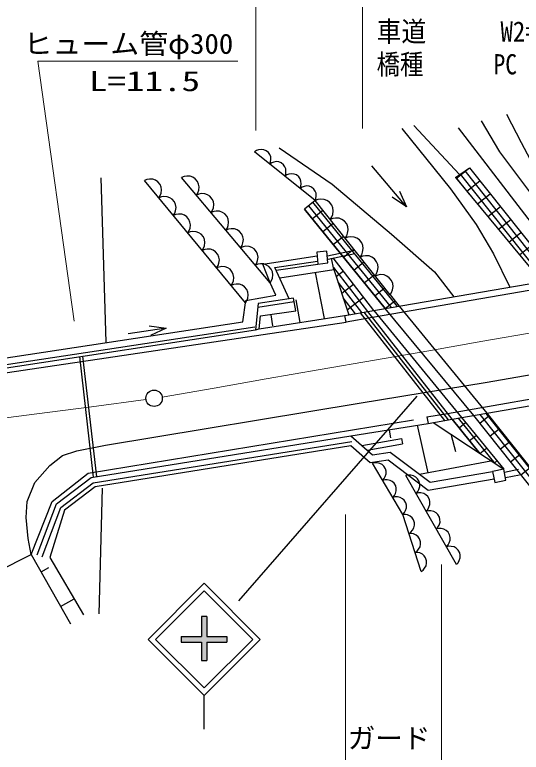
# Model space of a CAD drawing. Units: millimetres, scale not verified. Extents: x 40000 to 680000, y 20000 to 380000.
# Drawn here: x 159735 to 205730, y 242533 to 309488 of the extents above; entities that cross this region are included whole.
import ezdxf
from ezdxf.enums import TextEntityAlignment as Align

# ---------------------------------------------------------------- set-up
doc = ezdxf.new("R2010")
doc.units = ezdxf.units.MM
doc.header["$LTSCALE"] = 1000
doc.linetypes.add('CHAIN', pattern=[18.5, 12, -1.5, 3.5, -1.5])
for name, color, linetype, lineweight in [('M-BGD', 7, 'Continuous', 25), ('M-BMK', 2, 'CHAIN', 13), ('M-BMK-SRVR', 3, 'Continuous', 25), ('M-STR-HTXT', 7, 'Continuous', 13), ('M-STR-STR1', 1, 'Continuous', 25), ('M-STR-STRC', 7, 'Continuous', 25)]:
    doc.layers.add(name, color=color, linetype=linetype, lineweight=lineweight)
doc.styles.add('ＭＳ ゴシック', font='')
doc.styles.get('ＭＳ ゴシック').set_extended_font_data('MS Gothic')

msp = doc.modelspace()

# ---------------------------------------------------------------- hatches: boundary and pattern name
at = {"layer": 'M-BGD'}
h = msp.add_hatch(dxfattribs=at)
h.set_pattern_fill('USER', color=256, style=0, pattern_type=2)
h.set_pattern_definition([(308.466, (201039, 295592), (391.489, 311.025), []), (38.466, (201039, 295592), (-1866.15, 2348.9), []), (38.466, (201581, 294106), (-1866.15, 2348.9), [])])
h.paths.add_polyline_path([(201039, 295592), (209041, 285519), (207567, 285264), (199772, 294721)])
h = msp.add_hatch(dxfattribs=at)
h.set_pattern_fill('USER', color=256, style=0, pattern_type=2)
h.set_pattern_definition([(129.1177, (193371, 282810), (-387.926, -315.457), []), (219.118, (193371, 282810), (1892.74, -2327.56), []), (219.118, (192812, 284289), (1892.74, -2327.56), [])])
h.paths.add_polyline_path([(193371, 282810), (186034, 291832), (187015, 292622), (193814, 284057), (194638, 283029)])
h = msp.add_hatch(dxfattribs=at)
h.set_pattern_fill('USER', color=256, style=0, pattern_type=2)
h.set_pattern_definition([(307.7275, (188659, 287412), (395.465, 305.953), []), (37.73, (188659, 287412), (-1835.7, 2372.8), []), (37.73, (189181, 285919), (-1835.7, 2372.8), [])])
h.paths.add_polyline_path([(188659, 287412), (192355, 282634), (190085, 282242), (188712, 286361)])
h = msp.add_hatch(dxfattribs=at)
h.set_pattern_fill('USER', color=256, style=0, pattern_type=2)
h.set_pattern_definition([(128.504, (209435, 263028), (-391.282, -311.284), []), (218.504, (209435, 263028), (1867.7, -2347.7), []), (218.504, (208893, 264513), (1867.7, -2347.7), [])])
h.paths.add_polyline_path([(209435, 263028), (201421, 273102), (202608, 273309), (210337, 263590)])
h = msp.add_hatch(dxfattribs=at)
h.set_pattern_fill('USER', color=256, style=0, pattern_type=2)
h.set_pattern_definition([(128.862, (201974, 269653), (-389.33, -313.72), []), (218.86, (201974, 269653), (1882.3, -2336), []), (218.86, (201422, 271135), (1882.3, -2336), [])])
h.paths.add_polyline_path([(201974, 269653), (199468, 272763), (200311, 272909), (204134, 268226)])
at = {"layer": 'M-STR-STRC'}
msp.add_hatch(color=256, dxfattribs=at).paths.add_polyline_path([(176680, 254850), (176680, 253031), (174860, 253031), (174860, 252531), (176680, 252531), (176680, 250862), (177180, 250862), (177180, 252531), (179000, 252531), (179000, 253031), (177180, 253031), (177180, 254850)])

# ---------------------------------------------------------------- linework, layer by layer
at = {"layer": 'M-BGD'}
for p, q in [((195972, 299432), (200128, 294998)), ((203771, 297056), (202108, 299867)), ((194890, 299158), (199305, 293698)), ((200010, 299234), (208561, 288070)), ((183738, 297415), (188559, 294104)), ((187015, 292622), (181512, 297036)), ((210065, 288664), (203771, 297056)), ((195313, 292062), (192160, 295771)), ((199772, 294721), (201039, 295592)), ((201039, 295592), (209041, 285519)), ((168046, 279765), (167585, 294696)), ((182924, 285146), (174889, 294711)), ((199772, 294721), (207567, 285264)), ((180687, 283321), (171505, 294446)), ((188559, 294104), (193961, 289574)), ((199305, 293698), (201628, 290445)), ((187015, 292622), (186034, 291832)), ((193814, 284057), (187015, 292622)), ((186034, 291832), (193371, 282810)), ((201628, 290445), (203196, 287773)), ((193961, 289574), (197852, 286147)), ((188062, 288022), (187156, 287928)), ((187156, 287928), (187267, 286857)), ((188173, 286951), (188062, 288022)), ((188128, 287606), (190543, 288115)), ((182277, 286853), (187191, 287588)), ((188189, 287313), (190604, 287821)), ((188712, 286361), (188509, 287380)), ((192355, 282634), (188659, 287412)), ((203196, 287773), (204706, 284753)), ((182924, 285146), (182277, 286853)), ((183366, 286529), (187241, 287109)), ((183475, 286290), (187267, 286857)), ((187267, 286857), (188173, 286951)), ((184652, 283702), (183366, 286529)), ((183792, 285592), (188712, 286361)), ((187877, 281897), (187050, 286101)), ((188712, 286361), (190085, 282242)), ((197852, 286147), (199595, 283882)), ((183438, 284016), (182924, 285146)), ((180733, 283539), (183438, 284016)), ((193814, 284057), (194638, 283029)), ((180435, 281603), (180733, 283539)), ((181835, 283262), (181588, 280868)), ((181803, 282954), (185096, 283467)), ((185043, 283763), (181835, 283262)), ((185249, 282615), (185043, 283763)), ((185650, 281549), (185290, 283593)), ((182041, 282144), (185249, 282615)), ((192355, 282634), (200311, 272909)), ((201421, 273102), (193371, 282810)), ((194638, 283029), (202608, 273309)), ((181924, 280967), (190085, 282242)), ((181924, 280967), (182041, 282144)), ((183178, 281250), (183024, 282249)), ((189827, 281589), (189724, 282187)), ((192211, 282001), (189827, 281589)), ((190085, 282242), (191790, 282537)), ((198796, 272646), (191118, 282421)), ((199132, 272705), (191454, 282479)), ((157456, 278120), (180435, 281603)), ((158234, 276874), (189827, 281589)), ((157318, 277189), (181588, 280868)), ((157364, 277499), (181543, 281164)), ((173498, 281019), (170041, 280520)), ((181588, 280868), (181924, 280967)), ((202625, 276142), (225340, 280070)), ((166877, 267499), (165633, 278447)), ((167175, 267533), (165931, 278480)), ((191008, 274232), (202625, 276142)), ((167983, 270412), (191008, 274232)), ((197161, 272971), (199047, 273299)), ((202608, 273309), (210337, 263590)), ((166391, 267864), (195945, 272719)), ((197161, 272971), (197264, 272380)), ((197264, 272380), (199468, 272763)), ((199468, 272763), (201974, 269653)), ((200311, 272909), (204134, 268226)), ((209435, 263028), (201421, 273102)), ((190258, 271251), (197264, 272380)), ((196267, 272220), (197254, 267909)), ((197723, 272460), (204134, 268226)), ((166660, 267470), (190258, 271251)), ((190258, 271251), (192234, 269537)), ((193722, 271775), (193853, 271063)), ((199376, 271310), (199768, 269842)), ((166862, 266996), (190337, 270758)), ((191259, 270384), (194856, 271019)), ((191745, 269962), (194943, 270527)), ((194856, 271019), (194943, 270527)), ((164059, 269470), (165367, 269888)), ((165367, 269888), (167983, 270412)), ((190244, 270338), (167025, 266617)), ((192022, 268795), (190244, 270338)), ((162907, 268580), (164059, 269470)), ((192234, 269537), (193831, 269789)), ((193831, 269789), (197445, 267050)), ((161573, 267010), (162907, 268580)), ((193646, 269052), (192022, 268795)), ((194988, 264125), (192222, 268766)), ((197264, 266308), (193646, 269052)), ((196502, 267765), (202958, 269003)), ((163132, 265290), (166391, 267864)), ((197445, 267050), (203126, 268025)), ((204134, 268226), (203126, 268025)), ((203126, 268025), (203326, 267026)), ((204334, 267228), (204134, 268226)), ((204194, 267974), (205479, 268224)), ((163513, 265079), (166660, 267470)), ((199852, 259574), (195256, 267650)), ((203263, 267338), (197264, 266308)), ((203326, 267026), (204334, 267228)), ((204290, 267483), (205575, 267733)), ((160867, 265310), (161573, 267010)), ((163930, 264768), (166862, 266996)), ((167025, 266617), (164263, 264519)), ((167412, 255090), (167700, 266505)), ((160762, 263844), (160867, 265310)), ((161228, 260477), (163132, 265290)), ((161758, 260450), (163513, 265079)), ((162226, 260273), (163930, 264768)), ((164263, 264519), (162908, 260208)), ((160945, 261934), (160762, 263844)), ((196639, 258949), (194988, 264125)), ((161228, 260477), (160945, 261934)), ((157865, 258796), (161228, 260477)), ((161228, 260477), (164796, 254198)), ((165997, 255021), (162944, 260203)), ((162120, 258907), (162833, 259313)), ((163904, 255768), (165143, 256471))]:
    msp.add_line(p, q, dxfattribs=at)
for points in [[(204404, 300461), (205722, 297878), (207092, 295325), (208130, 293538), (209224, 291773), (210310, 290095), (211411, 288426)], [(182887, 295933), (182963, 296132), (182988, 296333), (182975, 296592), (182890, 296796), (182770, 296977), (182556, 297148), (182353, 297226), (182136, 297265), (181880, 297221), (181693, 297151), (181512, 297036)], [(184263, 294829), (184339, 295029), (184364, 295229), (184351, 295488), (184266, 295692), (184146, 295873), (183932, 296044), (183729, 296122), (183512, 296161), (183256, 296117), (183069, 296047), (182887, 295933)], [(176228, 293117), (176362, 293331), (176437, 293557), (176481, 293860), (176430, 294116), (176332, 294353), (176125, 294600), (175908, 294737), (175665, 294832), (175359, 294840), (175126, 294802), (174889, 294711)], [(185639, 293725), (185715, 293925), (185740, 294125), (185727, 294384), (185642, 294588), (185522, 294770), (185308, 294941), (185105, 295019), (184888, 295058), (184632, 295014), (184445, 294943), (184263, 294829)], [(172817, 292857), (172950, 293068), (173026, 293291), (173073, 293590), (173024, 293844), (172930, 294080), (172726, 294326), (172513, 294463), (172273, 294560), (171970, 294570), (171740, 294534), (171505, 294446)], [(187015, 292622), (187091, 292821), (187116, 293022), (187103, 293281), (187018, 293485), (186898, 293666), (186684, 293837), (186481, 293915), (186264, 293954), (186008, 293910), (185821, 293839), (185639, 293725)], [(194671, 293484), (195313, 292062), (194016, 292928)], [(174128, 291268), (174262, 291478), (174338, 291701), (174385, 292001), (174336, 292254), (174242, 292490), (174038, 292737), (173825, 292874), (173585, 292970), (173282, 292981), (173052, 292944), (172817, 292857)], [(177568, 291523), (177701, 291737), (177776, 291963), (177821, 292266), (177769, 292521), (177671, 292759), (177464, 293006), (177247, 293143), (177004, 293238), (176698, 293246), (176465, 293207), (176228, 293117)], [(188375, 290909), (188521, 291129), (188607, 291365), (188662, 291681), (188616, 291951), (188520, 292203), (188309, 292469), (188085, 292619), (187833, 292726), (187512, 292744), (187267, 292709), (187015, 292622)], [(175440, 289678), (175574, 289889), (175650, 290112), (175697, 290411), (175648, 290665), (175553, 290901), (175350, 291147), (175136, 291285), (174897, 291381), (174594, 291392), (174364, 291355), (174128, 291268)], [(178907, 289929), (179040, 290142), (179115, 290369), (179160, 290671), (179108, 290927), (179011, 291165), (178803, 291412), (178586, 291549), (178343, 291644), (178037, 291652), (177805, 291613), (177568, 291523)], [(189735, 289196), (189881, 289416), (189966, 289652), (190022, 289968), (189975, 290238), (189880, 290491), (189669, 290756), (189445, 290906), (189193, 291013), (188872, 291031), (188626, 290997), (188375, 290909)], [(180246, 288334), (180379, 288548), (180454, 288774), (180499, 289077), (180447, 289333), (180350, 289570), (180142, 289818), (179925, 289955), (179682, 290050), (179376, 290058), (179144, 290019), (178907, 289929)], [(176752, 288089), (176886, 288300), (176962, 288523), (177009, 288822), (176960, 289076), (176865, 289312), (176662, 289558), (176448, 289695), (176209, 289792), (175906, 289802), (175675, 289766), (175440, 289678)], [(191095, 287483), (191241, 287703), (191326, 287939), (191382, 288255), (191335, 288525), (191240, 288778), (191029, 289043), (190805, 289193), (190552, 289300), (190231, 289318), (189986, 289284), (189735, 289196)], [(178064, 286500), (178197, 286710), (178274, 286933), (178321, 287233), (178272, 287486), (178177, 287722), (177974, 287969), (177760, 288106), (177520, 288202), (177218, 288213), (176987, 288176), (176752, 288089)], [(181585, 286740), (181718, 286954), (181793, 287180), (181838, 287483), (181787, 287739), (181689, 287976), (181481, 288223), (181264, 288360), (181021, 288455), (180715, 288464), (180483, 288425), (180246, 288334)], [(192454, 285770), (192600, 285990), (192686, 286226), (192742, 286542), (192695, 286812), (192599, 287065), (192389, 287330), (192165, 287480), (191912, 287587), (191591, 287605), (191346, 287571), (191095, 287483)], [(179376, 284910), (179509, 285121), (179585, 285344), (179632, 285643), (179583, 285897), (179489, 286133), (179286, 286379), (179072, 286517), (178832, 286613), (178529, 286624), (178299, 286587), (178064, 286500)], [(182924, 285146), (183057, 285360), (183133, 285586), (183177, 285889), (183126, 286144), (183028, 286382), (182821, 286629), (182603, 286766), (182360, 286861), (182054, 286869), (181822, 286830), (181585, 286740)], [(193814, 284057), (193960, 284278), (194046, 284513), (194101, 284829), (194055, 285099), (193959, 285352), (193748, 285617), (193524, 285768), (193272, 285874), (192951, 285892), (192706, 285858), (192454, 285770)], [(180687, 283321), (180821, 283532), (180897, 283755), (180944, 284054), (180895, 284308), (180801, 284544), (180597, 284790), (180384, 284927), (180144, 285024), (179841, 285034), (179611, 284998), (179376, 284910)], [(171952, 281232), (173498, 281019), (172075, 280382)], [(193144, 267219), (193287, 267383), (193383, 267566), (193463, 267818), (193454, 268043), (193404, 268260), (193261, 268500), (193095, 268647), (192900, 268762), (192640, 268811), (192436, 268810), (192222, 268766)], [(194066, 265672), (194209, 265836), (194305, 266019), (194385, 266271), (194376, 266497), (194326, 266713), (194183, 266953), (194017, 267100), (193822, 267215), (193562, 267264), (193359, 267263), (193144, 267219)], [(196175, 266035), (196326, 266201), (196429, 266388), (196517, 266646), (196512, 266879), (196465, 267104), (196323, 267354), (196154, 267509), (195956, 267632), (195689, 267688), (195478, 267691), (195256, 267650)], [(197094, 264420), (197245, 264586), (197348, 264773), (197436, 265031), (197432, 265264), (197384, 265488), (197242, 265739), (197073, 265894), (196875, 266017), (196608, 266073), (196398, 266076), (196175, 266035)], [(194988, 264125), (195131, 264289), (195227, 264472), (195307, 264724), (195298, 264950), (195248, 265166), (195105, 265406), (194939, 265553), (194745, 265668), (194485, 265717), (194281, 265716), (194066, 265672)], [(195538, 262400), (195716, 262528), (195851, 262685), (195987, 262914), (196030, 263137), (196030, 263360), (195945, 263628), (195816, 263810), (195652, 263966), (195408, 264074), (195208, 264120), (194988, 264125)], [(198013, 262805), (198165, 262971), (198267, 263157), (198355, 263416), (198351, 263649), (198303, 263873), (198161, 264123), (197992, 264279), (197794, 264401), (197527, 264458), (197317, 264461), (197094, 264420)], [(198932, 261189), (199084, 261356), (199186, 261542), (199274, 261801), (199270, 262034), (199223, 262258), (199080, 262508), (198911, 262664), (198713, 262786), (198446, 262842), (198236, 262846), (198013, 262805)], [(196089, 260675), (196266, 260803), (196402, 260960), (196538, 261189), (196581, 261411), (196581, 261635), (196495, 261902), (196366, 262084), (196202, 262241), (195959, 262349), (195759, 262394), (195538, 262400)], [(199852, 259574), (200003, 259740), (200105, 259927), (200193, 260186), (200189, 260418), (200142, 260643), (199999, 260893), (199831, 261048), (199633, 261171), (199365, 261227), (199155, 261230), (198932, 261189)], [(196639, 258949), (196817, 259077), (196952, 259235), (197088, 259463), (197131, 259686), (197131, 259909), (197046, 260177), (196916, 260359), (196752, 260516), (196509, 260623), (196309, 260669), (196089, 260675)]]:
    msp.add_lwpolyline(points, dxfattribs=at)
at = {"layer": 'M-BMK'}
for points in [[(271102, 291839), (266192, 290964), (261273, 290083), (256366, 289195), (251450, 288298), (246543, 287411), (241620, 286546), (236702, 285707), (231771, 284879), (226849, 284058), (221919, 283231), (217002, 282396), (212076, 281549), (207162, 280699), (202237, 279845), (197322, 278991), (192397, 278134), (187482, 277279), (182557, 276422), (177850, 275602), (173132, 274780)], [(171647, 274564), (166705, 273901), (161752, 273245), (156806, 272613)]]:
    msp.add_lwpolyline(points, dxfattribs=at)
at = {"layer": 'M-BMK-SRVR'}
msp.add_circle((172390, 274670), 746, dxfattribs=at)
at = {"layer": 'M-STR-HTXT'}
for p, q in [((181623, 298985), (181623, 329983)), ((191323, 329983), (191323, 299158)), ((165137, 281673), (161831, 305259)), ((161831, 305259), (179994, 305259)), ((189771, 264125), (189771, 238132)), ((198498, 238132), (198498, 259574))]:
    msp.add_line(p, q, dxfattribs=at)
at = {"layer": 'M-STR-STR1'}
for p, q in [((191790, 282537), (212190, 286064)), ((212616, 285528), (192211, 282001)), ((199468, 272763), (191790, 282537)), ((199047, 273299), (219517, 276855)), ((199468, 272763), (219943, 276320))]:
    msp.add_line(p, q, dxfattribs=at)
at = {"layer": 'M-STR-STRC'}
for p, q in [((180096, 256269), (196269, 274873)), ((176930, 257872), (171839, 252781)), ((182021, 252781), (176930, 257872)), ((176930, 257193), (172518, 252781)), ((181342, 252781), (176930, 257193)), ((177180, 254850), (176680, 254850)), ((176680, 254850), (176680, 253031)), ((177180, 254850), (177180, 253031)), ((176930, 247689), (171839, 252781)), ((176930, 248368), (172518, 252781)), ((174860, 253031), (174860, 252531)), ((174860, 253031), (176680, 253031)), ((174860, 252531), (176680, 252531)), ((176680, 252531), (176680, 250862)), ((176930, 247689), (182021, 252781)), ((176930, 248368), (181342, 252781)), ((177180, 253031), (179000, 253031)), ((177180, 252531), (177180, 250862)), ((177180, 252531), (179000, 252531)), ((179000, 253031), (179000, 252531)), ((176680, 250862), (177180, 250862)), ((176930, 244634), (176930, 247689))]:
    msp.add_line(p, q, dxfattribs=at)

# ---------------------------------------------------------------- texts
at = {"layer": 'M-STR-HTXT', "style": 'ＭＳ ゴシック'}
for s, width, p in [('車道\u3000\u3000\u3000W2=6.0', 0.9, (192594, 306501)), ('ヒューム管φ300', 1.05, (160534, 305387)), ('橋種\u3000\u3000\u3000PC', 0.85, (192594, 303527)), ('L=11.5', 1.35, (166471, 302002))]:
    msp.add_text(s, height=1833, dxfattribs=dict(at, width=width)).set_placement(p, align=Align.BOTTOM_LEFT)
msp.add_text('ガード', height=1833, dxfattribs=at).set_placement((189980, 242342), align=Align.BOTTOM_LEFT)

doc.saveas('drawing.dxf')
